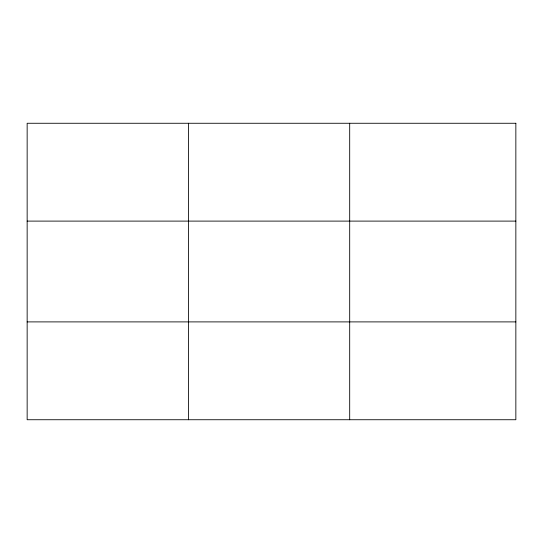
<?xml version="1.0" encoding="UTF-8"?>
<svg xmlns="http://www.w3.org/2000/svg" width="543" height="543" viewBox="0 0 543 543"><rect width="100%" height="100%" fill="white"/><g stroke="black" fill="none" stroke-linecap="round" stroke-linejoin="round"><path stroke-width="0.81" d="M188.421 123.268L188.421 419.732M349.692 123.268L349.692 419.732M27.15 221.103L515.85 221.103M27.15 321.897L515.85 321.897M515.85 123.268L515.85 419.732L27.15 419.732L27.15 123.268L515.85 123.268"/></g></svg>
